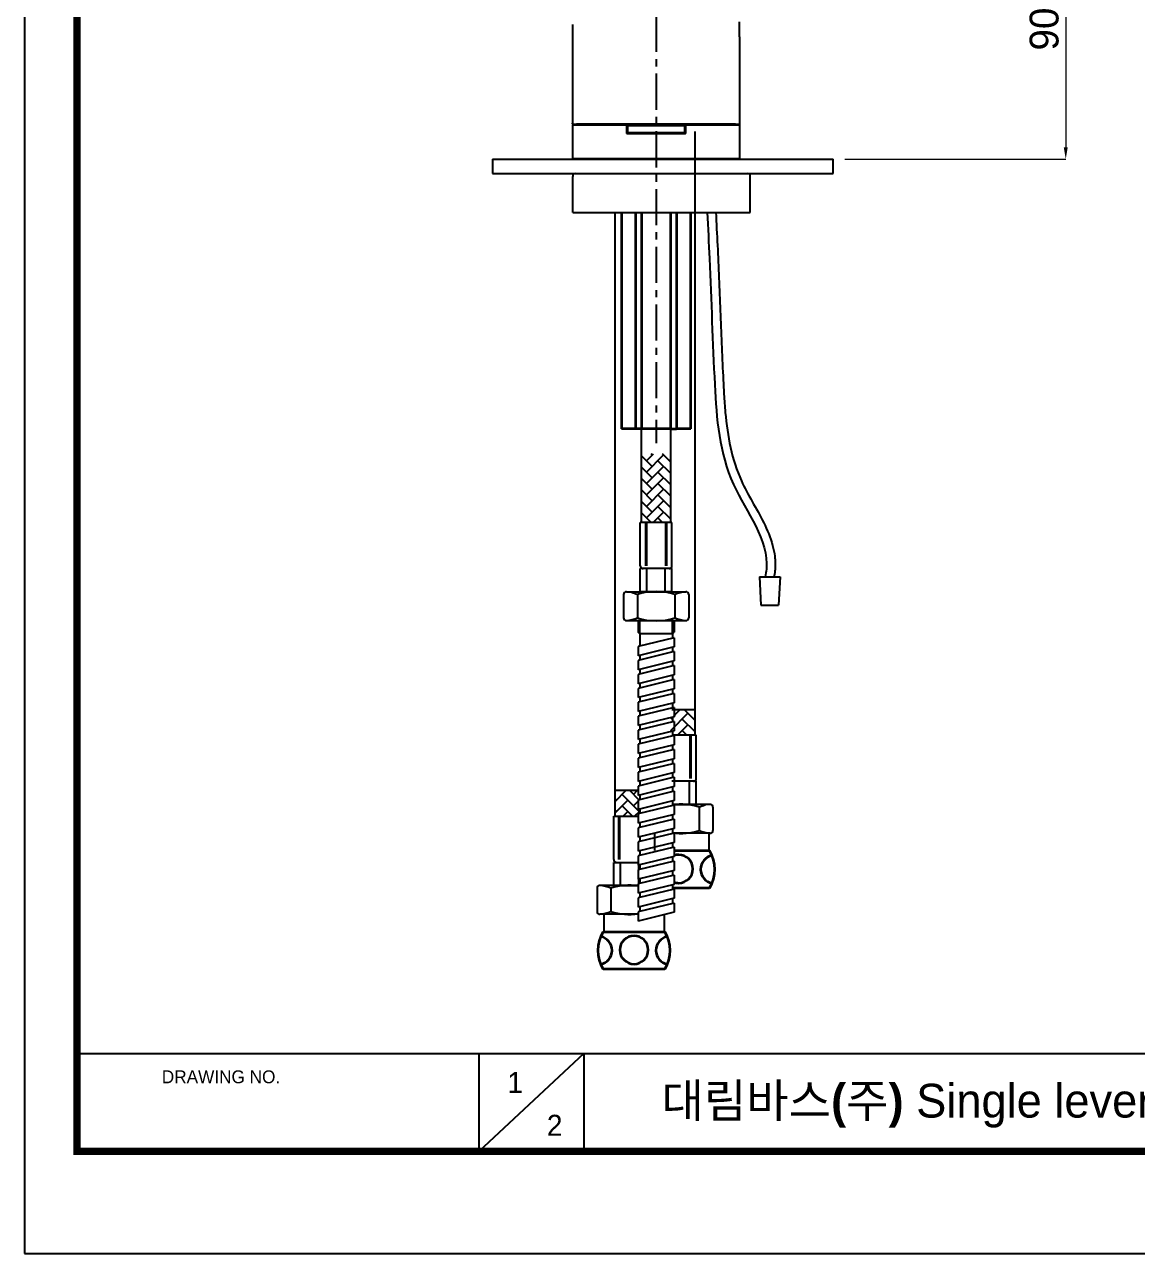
# Model space of a CAD drawing. Extents: x 0 to 1128, y 0 to 827.
# Drawn here: x 0 to 385.6, y 0 to 425.9 of the extents above; entities that cross this region are included whole.
import ezdxf

# ---------------------------------------------------------------- set-up
doc = ezdxf.new("R2010")
doc.units = 0
doc.header["$LTSCALE"] = 10
doc.header["$MEASUREMENT"] = 0
doc.header["$PDMODE"] = 3
doc.header["$PDSIZE"] = -10
doc.linetypes.add('CENTER', pattern=[2, 1.25, -0.25, 0.25, -0.25])
doc.layers.get('0').update_dxf_attribs({"linetype": 'CONTINUOUS'})
doc.layers.get('DEFPOINTS').update_dxf_attribs({"linetype": 'CONTINUOUS'})
doc.layers.add('1', color=7, linetype='CONTINUOUS')
doc.layers.add('중심선', color=1, linetype='CENTER', lineweight=25)
doc.styles.add('Daelim Dimension', font='')
doc.styles.get('Daelim Dimension').set_extended_font_data('나눔고딕')
doc.dimstyles.new('DEFAULT', dxfattribs={"dimscale": 2, "dimtxt": 2, "dimasz": 2, "dimexe": 0, "dimexo": 2, "dimgap": 1, "dimtad": 1, "dimdec": 0, "dimzin": 9, "dimdsep": 46, "dimtxsty": 'Daelim Dimension', "dimcen": 0.5, "dimclrd": 5, "dimclre": 5, "dimclrt": 256, "dimadec": 1, "dimazin": 0, "dimtfac": 1, "dimtdec": 0, "dimtix": 1, "dimtmove": 0, "dimatfit": 3, "dimfxl": 1, "dimtolj": 1, "dimtzin": 1, "dimlwd": 9, "dimlwe": 9, "dimarcsym": 0})

# ---------------------------------------------------------------- blocks, each defined once
blk = doc.blocks.new('*D3')
at = {"color": 5, "lineweight": 9, "ltscale": 0.5, "transparency": 16777216}
for p, q in [((325.37, 469.4), (360.81, 469.4)), ((360.81, 465.4), (360.81, 383.3)), ((284.2, 379.3), (360.81, 379.3))]:
    blk.add_line(p, q, dxfattribs=at)
at = {"color": 5, "ltscale": 0.5, "transparency": 16777216}
for points in [[(360.14, 465.4), (361.48, 465.4), (360.81, 469.4)], [(360.14, 383.3), (361.48, 383.3), (360.81, 379.3)]]:
    blk.add_solid(points, dxfattribs=at)
at = {"layer": 'DEFPOINTS', "color": 0, "ltscale": 0.5, "transparency": 16777216}
for p in [(321.37, 469.4), (280.2, 379.3), (360.81, 379.3)]:
    blk.add_point(p, dxfattribs=at)
at = {"color": 7, "ltscale": 0.5, "transparency": 16777216, "insert": (353.37, 424.35), "char_height": 10, "attachment_point": 5, "rotation": 90, "style": 'Daelim Dimension'}
blk.add_mtext('\\A1;90', dxfattribs=at)

msp = doc.modelspace()

# ---------------------------------------------------------------- hatches: boundary and pattern name
h = msp.add_hatch()
h.set_pattern_fill('AR-HBONE', color=256, scale=0.7, style=0)
h.set_pattern_definition([(45, (-1305.0388, -168.7484), (3e-16, 3.959798), [8.4, -2.8]), (135, (-1303.0589, -166.7685), (3e-16, 3.959798), [8.4, -2.8])])
h.paths.add_polyline_path([(223.92, 277.12), (213.8, 277.12), (213.8, 253.33), (223.92, 253.33)])

# ---------------------------------------------------------------- linework, layer by layer
at = {"linetype": 'Continuous'}
for p, q in [((189.92, 425.9), (189.93, 425.9)), ((189.86, 391.1), (189.86, 379.5)), ((191.78, 391.1), (193.67, 391.1)), ((191.97, 391.3), (193.85, 391.3)), ((208.58, 391.1), (208.58, 388.5)), ((208.86, 391.1), (208.58, 391.1)), ((208.86, 391.1), (208.86, 391.4)), ((208.86, 391.1), (208.86, 390.9)), ((208.86, 390.9), (208.99, 390.9)), ((208.86, 390.9), (208.86, 388.5)), ((208.86, 388.5), (208.99, 388.5)), ((208.98, 391.08), (208.98, 391.4)), ((208.99, 390.9), (208.99, 388.5)), ((228.74, 390.9), (228.74, 388.5)), ((228.86, 390.9), (228.74, 390.9)), ((228.74, 388.5), (228.86, 388.5)), ((228.75, 391.08), (228.75, 391.4)), ((228.86, 391.4), (228.86, 391.1)), ((228.86, 390.9), (228.86, 391.1)), ((228.86, 391.1), (229.14, 391.1)), ((228.86, 390.9), (228.86, 388.5)), ((229.14, 388.5), (229.14, 391.1)), ((236.02, 391.3), (241.7, 391.3)), ((236.15, 391.1), (236.16, 391.1)), ((236.16, 391.1), (241.87, 391.1)), ((242.43, 391.4), (242.43, 391.4)), ((247.86, 379.5), (247.86, 391.1)), ((191.97, 379.3), (193.85, 379.3)), ((236.15, 379.5), (236.16, 379.5))]:
    msp.add_line(p, q, dxfattribs=at)
for p, q in [((232.35, 179.63), (232.35, 388.89)), ((204.61, 151.54), (204.61, 360.8)), ((213.8, 253.33), (213.8, 285.79)), ((223.92, 253.33), (223.92, 285.79)), ((213.36, 238.33), (213.36, 253.33)), ((224.36, 253.33), (213.36, 253.33)), ((215.3, 238.33), (215.3, 253.33)), ((215.67, 238.33), (215.67, 253.33)), ((222.21, 238.33), (222.21, 253.33)), ((222.58, 238.33), (222.58, 253.33)), ((224.36, 238.33), (224.36, 253.33)), ((224.36, 237.33), (213.36, 237.33)), ((213.36, 229.33), (213.36, 237.33)), ((215.69, 229.33), (215.69, 237.33)), ((222.04, 229.33), (222.04, 237.33)), ((224.36, 229.33), (224.36, 237.33)), ((207.59, 228.33), (207.59, 220.33)), ((208.59, 229.33), (229.14, 229.33)), ((212.36, 228.33), (212.36, 220.33)), ((224.36, 229.33), (213.36, 229.33)), ((225.36, 228.33), (225.36, 220.33)), ((230.14, 228.33), (230.14, 220.33)), ((208.59, 219.33), (229.14, 219.33)), ((212.61, 219.33), (212.61, 215.27)), ((225.11, 219.33), (225.11, 215.27)), ((213.17, 214.71), (212.61, 215.27)), ((225.11, 213.41), (212.61, 210.37)), ((224.56, 214.71), (213.17, 214.71)), ((213.17, 214.71), (213.17, 210.51)), ((224.56, 214.71), (225.11, 215.27)), ((224.56, 214.71), (224.56, 213.27)), ((225.11, 213.41), (225.11, 210.18)), ((212.61, 210.37), (212.61, 207.15)), ((225.11, 210.18), (212.61, 207.15)), ((224.56, 210.05), (224.56, 208.43)), ((225.11, 208.57), (212.61, 205.53)), ((212.61, 205.53), (212.61, 202.31)), ((225.11, 205.34), (212.61, 202.31)), ((213.17, 207.28), (213.17, 205.67)), ((224.56, 205.21), (224.56, 203.59)), ((225.11, 208.57), (225.11, 205.34)), ((225.11, 203.73), (212.61, 200.69)), ((212.61, 200.69), (212.61, 197.47)), ((225.11, 200.5), (212.61, 197.47)), ((213.17, 202.44), (213.17, 200.83)), ((224.56, 200.37), (224.56, 198.75)), ((225.11, 203.73), (225.11, 200.5)), ((225.11, 198.89), (212.61, 195.85)), ((213.17, 197.6), (213.17, 195.99)), ((225.11, 198.89), (225.11, 195.66)), ((212.61, 195.85), (212.61, 192.63)), ((225.11, 195.66), (212.61, 192.63)), ((225.11, 194.05), (212.61, 191.01)), ((213.17, 192.76), (213.17, 191.15)), ((224.56, 195.53), (224.56, 193.91)), ((225.11, 194.05), (225.11, 190.82)), ((212.61, 191.01), (212.61, 187.79)), ((225.11, 190.82), (212.61, 187.79)), ((225.11, 189.21), (212.61, 186.18)), ((213.17, 187.92), (213.17, 186.31)), ((224.04, 185.3), (227.23, 188.5)), ((224.34, 188.5), (232.34, 188.5)), ((224.56, 190.69), (224.56, 189.07)), ((225.11, 189.21), (225.11, 185.98)), ((232.35, 184.73), (228.58, 188.5)), ((232.35, 179.63), (232.35, 188.5)), ((212.61, 186.18), (212.61, 182.95)), ((225.11, 185.98), (212.61, 182.95)), ((225.11, 184.37), (212.61, 181.34)), ((223.95, 181.25), (229.89, 187.19)), ((224.56, 185.85), (224.56, 184.23)), ((225.11, 184.37), (225.11, 181.14)), ((226.29, 179.63), (229.89, 183.23)), ((232.35, 180.77), (227.91, 185.21)), ((231.87, 185.21), (232.35, 185.69)), ((212.61, 181.34), (212.61, 178.11)), ((225.11, 181.14), (212.61, 178.11)), ((225.11, 179.53), (212.61, 176.5)), ((213.17, 183.08), (213.17, 181.47)), ((232.79, 179.63), (224.34, 179.63)), ((224.56, 181.01), (224.56, 179.4)), ((225.11, 179.53), (225.11, 176.3)), ((229.53, 179.63), (227.91, 181.25)), ((230.63, 164.63), (230.63, 179.63)), ((231, 164.63), (231, 179.63)), ((231.87, 181.25), (232.35, 181.73)), ((232.79, 164.63), (232.79, 179.63)), ((212.61, 176.5), (212.61, 173.27)), ((225.11, 176.3), (212.61, 173.27)), ((225.11, 174.69), (212.61, 171.66)), ((213.17, 178.24), (213.17, 176.63)), ((224.56, 176.17), (224.56, 174.56)), ((225.11, 174.69), (225.11, 171.46)), ((212.61, 171.66), (212.61, 168.43)), ((225.11, 171.46), (212.61, 168.43)), ((213.17, 173.4), (213.17, 171.79)), ((224.56, 171.33), (224.56, 169.72)), ((225.11, 169.85), (212.61, 166.82)), ((212.61, 166.82), (212.61, 163.59)), ((225.11, 166.63), (212.61, 163.59)), ((213.17, 168.57), (213.17, 166.95)), ((224.56, 166.49), (224.56, 164.88)), ((225.11, 169.85), (225.11, 166.63)), ((225.11, 165.01), (212.61, 161.98)), ((212.61, 161.98), (212.61, 158.75)), ((213.17, 163.73), (213.17, 162.11)), ((232.79, 163.63), (224.34, 163.63)), ((225.11, 165.01), (225.11, 161.79)), ((230.46, 155.63), (230.46, 163.63)), ((232.79, 155.63), (232.79, 163.63)), ((212.61, 160.41), (204.61, 160.41)), ((204.61, 151.54), (204.61, 160.41)), ((204.61, 156.64), (208.37, 160.41)), ((205.09, 157.12), (204.61, 157.6)), ((213.01, 153.16), (207.07, 159.1)), ((212.92, 157.21), (209.72, 160.41)), ((211.03, 159.1), (212.33, 160.41)), ((225.11, 161.79), (212.61, 158.75)), ((225.11, 160.17), (212.61, 157.14)), ((213.17, 158.89), (213.17, 157.27)), ((224.56, 161.65), (224.56, 160.04)), ((225.11, 160.17), (225.11, 156.95)), ((204.61, 152.68), (209.05, 157.12)), ((205.09, 153.16), (204.61, 153.64)), ((210.67, 151.54), (207.07, 155.14)), ((211.03, 155.14), (212.61, 156.73)), ((211.39, 151.54), (213.17, 153.33)), ((212.61, 157.14), (212.61, 153.91)), ((225.11, 156.95), (212.61, 153.91)), ((225.11, 155.33), (212.61, 152.3)), ((213.17, 154.05), (213.17, 152.43)), ((224.56, 156.81), (224.56, 155.2)), ((224.56, 155.63), (232.79, 155.63)), ((237.56, 155.63), (224.56, 155.63)), ((225.11, 155.33), (225.11, 152.11)), ((233.79, 154.63), (233.79, 146.63)), ((238.56, 154.63), (238.56, 146.63)), ((204.17, 136.54), (204.17, 151.54)), ((204.17, 151.54), (212.61, 151.54)), ((205.95, 136.54), (205.95, 151.54)), ((206.32, 136.54), (206.32, 151.54)), ((207.43, 151.54), (209.05, 153.16)), ((212.61, 152.3), (212.61, 149.07)), ((225.11, 152.11), (212.61, 149.07)), ((225.11, 150.49), (212.61, 147.46)), ((213.17, 149.21), (213.17, 147.59)), ((224.56, 151.97), (224.56, 150.36)), ((225.11, 150.49), (225.11, 147.27)), ((212.61, 147.46), (212.61, 144.23)), ((225.11, 147.27), (212.61, 144.23)), ((225.11, 145.65), (212.61, 142.62)), ((224.56, 147.13), (224.56, 145.52)), ((237.56, 145.63), (224.56, 145.63)), ((225.11, 145.65), (225.11, 142.43)), ((212.61, 142.62), (212.61, 139.39)), ((225.11, 142.43), (212.61, 139.39)), ((225.11, 140.81), (212.61, 137.78)), ((213.17, 144.37), (213.17, 142.75)), ((224.56, 142.29), (224.56, 140.68)), ((225.11, 140.81), (225.11, 137.59)), ((212.61, 137.78), (212.61, 134.55)), ((225.11, 137.59), (212.61, 134.55)), ((213.17, 139.53), (213.17, 137.91)), ((224.56, 137.45), (224.56, 135.84)), ((204.17, 135.54), (212.61, 135.54)), ((204.17, 127.54), (204.17, 135.54)), ((206.49, 127.54), (206.49, 135.54)), ((225.11, 135.97), (212.61, 132.94)), ((212.61, 132.94), (212.61, 129.71)), ((225.11, 132.75), (212.61, 129.71)), ((212.84, 132.99), (212.84, 134.61)), ((213.17, 134.69), (213.17, 133.07)), ((224.56, 132.61), (224.56, 131)), ((225.11, 135.97), (225.11, 132.75)), ((225.11, 131.13), (212.61, 128.1)), ((212.61, 128.1), (212.61, 124.87)), ((225.11, 127.91), (212.61, 124.87)), ((212.84, 128.15), (212.84, 129.77)), ((213.17, 129.85), (213.17, 128.23)), ((224.56, 127.77), (224.56, 126.16)), ((225.11, 131.13), (225.11, 127.91)), ((198.4, 126.54), (198.4, 118.54)), ((212.61, 127.54), (199.4, 127.54)), ((203.17, 126.54), (203.17, 118.54)), ((204.17, 127.54), (212.61, 127.54)), ((225.11, 126.29), (212.61, 123.26)), ((213.17, 125.01), (213.17, 123.39)), ((225.11, 126.29), (225.11, 123.07)), ((212.61, 123.26), (212.61, 120.03)), ((225.11, 123.07), (212.61, 120.03)), ((225.11, 121.45), (212.61, 118.42)), ((213.17, 120.17), (213.17, 118.56)), ((224.56, 122.93), (224.56, 121.32)), ((225.11, 121.45), (225.11, 118.23)), ((212.61, 117.54), (199.4, 117.54)), ((212.61, 118.42), (212.61, 115.19)), ((225.11, 118.23), (212.61, 115.19))]:
    msp.add_line(p, q)
at = {"ltscale": 0.5}
for p, q in [((162.16, 379.3), (162.16, 374.3)), ((280.2, 374.3), (280.2, 379.3)), ((201.23, 360.8), (221.23, 360.8)), ((254.66, 234.53), (261.8, 234.53)), ((254.66, 234.53), (255.16, 224.64)), ((261.8, 234.53), (261.31, 224.64)), ((255.16, 224.64), (261.31, 224.64)), ((18.14, 35.4), (18.14, 35.4))]:
    msp.add_line(p, q, dxfattribs=at)
at = {"color": 7, "lineweight": 35}
for p, q in [((218.86, 379.3), (193.85, 379.3)), ((206.86, 360.8), (206.86, 285.79)), ((211.81, 285.79), (211.81, 360.8)), ((213.91, 285.79), (213.91, 360.8)), ((223.81, 360.8), (223.81, 285.79)), ((225.91, 360.8), (225.91, 285.79)), ((230.87, 285.79), (230.87, 360.8))]:
    msp.add_line(p, q, dxfattribs=at)
at = {"color": 7, "lineweight": 35, "ltscale": 0.429009}
msp.add_line((236.02, 379.3), (218.86, 379.3), dxfattribs=at)
at = {"color": 7, "lineweight": 35, "ltscale": 0.123772}
for p, q in [((211.81, 285.79), (206.86, 285.79)), ((230.87, 285.79), (225.91, 285.79))]:
    msp.add_line(p, q, dxfattribs=at)
at = {"color": 7, "lineweight": 35, "ltscale": 0.052499}
for p, q in [((213.91, 285.79), (211.81, 285.79)), ((223.81, 285.79), (225.91, 285.79))]:
    msp.add_line(p, q, dxfattribs=at)
at = {"color": 7, "lineweight": 35, "ltscale": 0.247543}
msp.add_line((223.92, 285.79), (213.8, 285.79), dxfattribs=at)
at = {"color": 3}
for p, q in [((213.17, 214.71), (213.17, 219.33)), ((224.56, 214.71), (224.56, 219.33))]:
    msp.add_line(p, q, dxfattribs=at)
at = {"color": 7, "lineweight": 35, "ltscale": 0.237973}
for p, q in [((225.11, 139.61), (226.68, 139.61)), ((226.68, 139.61), (237.36, 139.61)), ((237.36, 126.61), (224.56, 126.61)), ((200.52, 111.51), (211.2, 111.51)), ((200.52, 111.51), (211.2, 111.51)), ((211.2, 111.51), (221.88, 111.51)), ((211.2, 98.51), (200.52, 98.51)), ((221.88, 98.51), (211.2, 98.51))]:
    msp.add_line(p, q, dxfattribs=at)
at = {"color": 5}
msp.add_line((18.14, 69.28), (926.74, 69.28), dxfattribs=at)
at = {"color": 5, "ltscale": 40}
for p, q in [((157.42, 69.28), (157.42, 35.27)), ((157.42, 69.28), (157.42, 35.27)), ((193.81, 69.28), (157.42, 35.27)), ((193.81, 69.28), (157.42, 35.27)), ((193.81, 69.28), (193.81, 35.27)), ((193.81, 69.28), (193.81, 35.27))]:
    msp.add_line(p, q, dxfattribs=at)
at = {"ltscale": 0.5}
msp.add_lwpolyline([(0, 0), (1128.4, 0), (1128.4, 826.8), (0, 826.8)], close=True, dxfattribs=at)
at = {"color": 5, "linetype": 'ByBlock', "lineweight": 200, "const_width": 2.6}
msp.add_lwpolyline([(18.14, 35.4), (1110.14, 35.4), (1110.14, 807.6), (18.14, 807.6)], close=True, dxfattribs=at)
at = {"linetype": 'Continuous', "extrusion": (0, 0, -1)}
for centre, start, end in [((-208.66, 391.1), 90, 180), ((-228.66, 390.9), 90, 180), ((-228.66, 388.5), 180, 270), ((-229.06, 391.1), 0, 90)]:
    msp.add_arc(centre, 0.2, start, end, dxfattribs=at)
at = {"linetype": 'Continuous'}
for centre, start, end in [((209.06, 390.9), 90, 180), ((209.06, 388.5), 180, 270)]:
    msp.add_arc(centre, 0.2, start, end, dxfattribs=at)
for centre, radius, start, end in [((214.36, 238.33), 1, 180, 270), ((223.36, 238.33), 1, 270, 0), ((208.59, 228.33), 1, 90, 180), ((207.29, 216.79), 12.61, 66.2484, 75.936), ((218.86, 208.88), 20.51, 71.5208, 108.4792), ((230.44, 216.79), 12.61, 95.9497, 113.7516), ((229.14, 228.33), 1, 0, 90), ((208.59, 220.33), 1, 180, 270), ((207.29, 231.87), 12.61, 275.9497, 293.7516), ((218.86, 239.78), 20.51, 251.5208, 288.4792), ((230.44, 231.87), 12.61, 246.2484, 264.0503), ((229.14, 220.33), 1, 270, 0), ((231.79, 164.63), 1, 270, 0), ((227.29, 135.18), 20.51, 71.5208, 97.6563), ((238.87, 143.09), 12.61, 104.064, 113.7516), ((237.56, 154.63), 1, 0, 90), ((227.29, 166.08), 20.51, 262.3437, 288.4792), ((238.87, 158.17), 12.61, 246.2484, 264.0503), ((237.56, 146.63), 1, 270, 0), ((205.17, 136.54), 1, 180, 270), ((199.4, 126.54), 1, 90, 180), ((198.09, 115), 12.61, 66.2484, 84.0503), ((209.67, 107.09), 20.51, 81.7372, 108.4792), ((199.4, 118.54), 1, 180, 270), ((198.09, 130.08), 12.61, 275.9497, 293.7516), ((209.67, 137.99), 20.51, 251.5208, 278.2628)]:
    msp.add_arc(centre, radius, start, end)
at = {"color": 7, "lineweight": 35, "ltscale": 0.237973}
for centre, radius, start, end in [((226.68, 133.28), 4.9, 90, 108.6301), ((226.68, 133.28), 4.9, 270, 90), ((239.18, 133.11), 4.9, 101.3008, 258.6992), ((226.68, 133.11), 12.5, 328.6677, 31.3323), ((226.68, 133.28), 4.9, 251.3699, 270), ((211.2, 105.01), 12.5, 148.6677, 211.3323), ((211.2, 105.01), 12.5, 328.6677, 31.3323), ((198.7, 105.01), 4.9, 281.3008, 78.6992), ((211.2, 105.19), 4.9, 90, 270), ((211.2, 105.19), 4.9, 270, 90), ((223.7, 105.01), 4.9, 101.3008, 258.6992)]:
    msp.add_arc(centre, radius, start, end, dxfattribs=at)
at = {"linetype": 'Continuous'}
for centre, ratio, start_param, end_param in [((209.06, 390.9), 0.380996, 0, 1.570796), ((209.06, 388.5), 0.380996, 1.570796, 3.141593), ((228.66, 390.9), 0.381038, 4.712389, 6.283185), ((228.66, 388.5), 0.381038, 3.141593, 4.712389), ((236.02, 391.1), 0.655108, 4.712389, 6.283186)]:
    msp.add_ellipse(centre, major_axis=(0, 0.2), ratio=ratio, start_param=start_param, end_param=end_param, dxfattribs=at)
at = {"color": 1, "linetype": 'CENTER'}
msp.add_open_spline([(218.86, 784.94), (218.86, 705.35), (218.86, 700.35), (218.86, 280.79)], degree=1, knots=[-0.749312, -0.749312, 0, 0.050224, 0.989614, 0.989614], dxfattribs=at)
at = {"linetype": 'Continuous'}
for points, degree in [([(247.91, 391.4), (247.83, 409.15), (247.8, 426.9)], 2), ([(189.93, 425.9), (189.9, 408.65), (189.82, 391.4)], 2), ([(189.86, 391.1), (189.87, 391.1), (190.06, 391.1), (190.44, 391.1), (191.02, 391.1), (191.78, 391.1)], 5), ([(191.97, 391.3), (191.87, 391.3), (191.78, 391.21), (191.78, 391.1)], 3), ([(193.85, 391.3), (193.76, 391.3), (193.67, 391.21), (193.67, 391.1)], 3), ([(193.67, 391.1), (195.57, 391.1), (198.06, 391.1), (201.11, 391.1), (204.68, 391.1), (208.58, 391.1)], 5), ([(196.56, 391.4), (195.3, 391.4)], 1), ([(197.11, 391.4), (197.71, 391.4), (198.3, 391.4)], 2), ([(208.58, 388.5), (208.58, 388.44), (208.6, 388.38), (208.62, 388.34), (208.64, 388.3)], 4), ([(208.86, 388.5), (208.86, 388.5), (208.82, 388.5), (208.75, 388.5), (208.66, 388.5), (208.58, 388.5)], 5), ([(208.89, 388.4), (208.88, 388.42), (208.84, 388.41), (208.77, 388.38), (208.7, 388.34), (208.64, 388.3)], 5), ([(208.64, 388.3), (208.71, 388.18), (208.81, 388.13), (208.9, 388.1), (208.99, 388.1)], 4), ([(208.86, 388.5), (208.87, 388.47), (208.88, 388.44), (208.89, 388.4)], 3), ([(209.06, 388.3), (209.04, 388.3), (209.02, 388.28), (209, 388.23), (208.99, 388.16), (208.99, 388.1)], 5), ([(208.99, 388.1), (210.86, 388.1), (212.8, 388.1), (214.8, 388.1), (216.83, 388.1), (218.86, 388.1)], 5), ([(218.87, 391.4), (218.86, 391.4), (218.85, 391.4), (218.83, 391.4)], 3), ([(218.86, 388.5), (221.75, 388.5), (224.63, 388.5), (227.36, 388.5)], 3), ([(218.86, 388.3), (220.88, 388.3), (222.89, 388.3), (224.88, 388.3), (226.81, 388.3), (228.66, 388.3)], 5), ([(227.3, 388.3), (224.59, 388.3), (221.73, 388.3), (218.86, 388.3)], 3), ([(218.86, 388.1), (220.89, 388.1), (222.92, 388.1), (224.92, 388.1), (226.87, 388.1), (228.74, 388.1)], 5), ([(228.66, 388.3), (228.69, 388.3), (228.71, 388.28), (228.73, 388.23), (228.74, 388.16), (228.74, 388.1)], 5), ([(228.74, 388.1), (228.83, 388.1), (228.92, 388.13), (229.02, 388.18), (229.09, 388.3)], 4), ([(228.84, 388.4), (228.85, 388.44), (228.85, 388.47), (228.86, 388.5)], 3), ([(228.84, 388.4), (228.85, 388.42), (228.89, 388.41), (228.96, 388.38), (229.03, 388.34), (229.09, 388.3)], 5), ([(228.86, 388.5), (228.86, 388.5), (229.02, 388.5), (229.14, 388.5)], 3), ([(229.06, 391.3), (229.09, 391.3), (229.11, 391.28), (229.13, 391.23), (229.14, 391.16), (229.14, 391.1)], 5), ([(229.06, 391.3), (229.07, 391.3), (229.07, 391.3), (229.08, 391.3), (229.08, 391.3), (229.08, 391.3)], 5), ([(229.08, 391.3), (229.11, 391.3), (229.13, 391.28), (229.15, 391.23), (229.16, 391.16), (229.16, 391.1)], 5), ([(229.09, 388.3), (229.11, 388.34), (229.13, 388.38), (229.14, 388.44), (229.14, 388.5)], 4), ([(229.14, 391.1), (229.15, 391.1), (229.15, 391.1), (229.16, 391.1), (229.16, 391.1), (229.16, 391.1)], 5), ([(236.15, 391.1), (236.15, 391.16), (236.14, 391.23), (236.11, 391.28), (236.06, 391.3), (236.02, 391.3)], 5), ([(241.7, 391.3), (241.79, 391.3), (241.87, 391.21), (241.87, 391.1)], 3), ([(246.42, 391.4), (246.23, 391.4), (244.66, 391.4), (241.73, 391.4)], 3), ([(241.87, 391.1), (244.25, 391.1), (246.05, 391.1), (247.25, 391.1), (247.86, 391.1), (247.86, 391.1)], 5), ([(242.18, 391.4), (242.51, 391.4), (242.74, 391.4)], 2), ([(191.78, 379.5), (192.09, 379.5), (192.44, 379.5), (192.82, 379.5), (193.23, 379.5), (193.67, 379.5)], 5), ([(191.78, 379.5), (191.78, 379.4), (191.87, 379.3), (191.97, 379.3)], 3), ([(193.67, 379.5), (193.67, 379.4), (193.76, 379.3), (193.85, 379.3)], 3), ([(218.86, 379.5), (218.86, 379.44), (218.86, 379.38), (218.86, 379.33), (218.86, 379.3), (218.86, 379.3)], 5), ([(236.02, 379.3), (236.09, 379.3), (236.15, 379.4), (236.16, 379.5)], 3), ([(236.02, 379.3), (236.06, 379.3), (236.11, 379.33), (236.14, 379.38), (236.15, 379.44), (236.15, 379.5)], 5), ([(241.87, 379.5), (241.87, 379.4), (241.79, 379.3), (241.7, 379.3)], 3)]:
    msp.add_open_spline(points, degree=degree, dxfattribs=at)
for points, degree, knots in [([(190.1, 391.4), (190.18, 391.4), (190.46, 391.4), (191.13, 391.4), (192.21, 391.4), (193.37, 391.4), (194.42, 391.4), (195, 391.4), (195.3, 391.4)], 3, [0, 0, 0, 0, 0.121748, 0.341311, 0.560874, 0.780437, 0.890218, 1, 1, 1, 1]), ([(191.24, 391.29), (191.24, 391.29), (191.24, 391.29), (191.24, 391.29), (191.24, 391.29), (191.24, 391.29), (191.24, 391.29), (191.24, 391.29), (191.24, 391.29), (191.24, 391.29), (191.24, 391.28), (191.23, 391.28), (191.22, 391.28), (191.15, 391.27), (191.01, 391.26), (190.78, 391.24), (190.58, 391.23), (190.47, 391.22), (190.44, 391.21)], 3, [0, 0, 0, 0, 0.001357, 0.002189, 0.002329, 0.002449, 0.00256, 0.002671, 0.002795, 0.002939, 0.003307, 0.004413, 0.01424, 0.032737, 0.188026, 0.45927, 0.827352, 1, 1, 1, 1]), ([(191.29, 391.3), (191.32, 391.3), (191.34, 391.3), (191.37, 391.3), (191.5, 391.3), (191.63, 391.3), (191.74, 391.3), (191.85, 391.3), (191.97, 391.3)], 5, [0, 0, 0, 0, 0, 0, 0.225843, 0.225843, 0.225843, 1, 1, 1, 1, 1, 1]), ([(196.56, 391.4), (193.63, 391.4), (191.93, 391.4), (191.37, 391.4), (191.32, 391.4), (191.31, 391.4)], 3, [0, 0, 0, 0, 0.851394, 0.851394, 1, 1, 1, 1]), ([(193.85, 391.3), (195.23, 391.3), (196.9, 391.3), (198.88, 391.3), (202, 391.3), (205.57, 391.3), (206.57, 391.3), (207.61, 391.3), (208.66, 391.3)], 5, [0, 0, 0, 0, 0, 0, 0.72683, 0.72683, 0.72683, 1, 1, 1, 1, 1, 1]), ([(218.83, 391.4), (214.05, 391.4), (209.31, 391.4), (201.18, 391.4), (197.84, 391.4), (195.3, 391.4)], 3, [0, 0, 0, 0, 0.5, 0.5, 1, 1, 1, 1]), ([(210.88, 391.4), (209.18, 391.4), (207.54, 391.4), (202.13, 391.4), (198.97, 391.4), (196.56, 391.4)], 3, [0, 0, 0, 0, 0.285371, 0.285371, 1, 1, 1, 1]), ([(208.66, 391.3), (208.64, 391.29), (208.61, 391.27), (208.59, 391.18), (208.59, 391.13), (208.58, 391.1)], 3, [0, 0, 0, 0, 0.495148, 0.74717, 1, 1, 1, 1]), ([(208.89, 388.4), (208.89, 388.39), (208.9, 388.39), (208.9, 388.38), (208.91, 388.37), (208.92, 388.36), (208.93, 388.35), (208.94, 388.35), (208.95, 388.34), (208.95, 388.33), (208.96, 388.33), (208.97, 388.32), (208.98, 388.32), (209, 388.31), (209.01, 388.31), (209.02, 388.31), (209.04, 388.3), (209.05, 388.3), (209.06, 388.3), (209.06, 388.3), (209.06, 388.3)], 5, [0, 0, 0, 0, 0, 0, 0.149578, 0.149578, 0.149578, 0.299046, 0.299046, 0.299046, 0.44783, 0.44783, 0.44783, 0.596557, 0.596557, 0.596557, 0.894004, 0.894004, 0.894004, 1, 1, 1, 1, 1, 1]), ([(208.99, 390.9), (208.99, 390.9), (208.99, 390.9), (209.04, 390.9), (209.09, 390.9), (209.31, 390.9), (209.49, 390.9), (209.78, 390.9), (209.89, 390.9), (210.13, 390.9), (210.25, 390.9), (210.36, 390.9)], 3, [0, 0, 0, 0, 0.000041, 0.000041, 0.111341, 0.111341, 0.492217, 0.492217, 0.746105, 0.746105, 1, 1, 1, 1]), ([(208.99, 388.5), (208.99, 388.5), (208.99, 388.5), (209.21, 388.5), (209.44, 388.5), (209.78, 388.5), (209.89, 388.5), (210.13, 388.5), (210.25, 388.5), (210.36, 388.5)], 3, [0, 0, 0, 0, 0.000041, 0.000041, 0.49223, 0.49223, 0.746115, 0.746115, 1, 1, 1, 1]), ([(209.06, 391.1), (209.11, 391.1), (209.16, 391.1), (209.39, 391.1), (209.56, 391.1), (209.85, 391.1), (209.96, 391.1), (210.2, 391.1), (210.31, 391.1), (210.43, 391.1)], 3, [0, 0, 0, 0, 0.111331, 0.111331, 0.492174, 0.492174, 0.74604, 0.74604, 1, 1, 1, 1]), ([(209.06, 388.3), (210.59, 388.3), (212.17, 388.3), (213.78, 388.3), (215.78, 388.3), (217.79, 388.3), (218.15, 388.3), (218.5, 388.3), (218.86, 388.3)], 5, [0, 0, 0, 0, 0, 0, 0.821614, 0.821614, 0.821614, 1, 1, 1, 1, 1, 1]), ([(210.43, 388.3), (210.4, 388.3), (210.37, 388.3), (210.25, 388.3), (210.17, 388.3), (209.96, 388.3), (209.85, 388.3), (209.51, 388.3), (209.29, 388.3), (209.06, 388.3)], 3, [0, 0, 0, 0, 0.068417, 0.068417, 0.254015, 0.254015, 0.507855, 0.507855, 1, 1, 1, 1]), ([(210.36, 390.9), (210.36, 390.9), (210.36, 390.9), (210.52, 390.9), (210.67, 390.9), (211.35, 390.9), (211.87, 390.9), (212.75, 390.9), (213.1, 390.9), (213.8, 390.9), (214.15, 390.9), (214.5, 390.9)], 3, [0, 0, 0, 0, 0.000014, 0.000014, 0.114345, 0.114345, 0.496999, 0.496999, 0.751826, 0.751826, 1, 1, 1, 1]), ([(210.36, 388.5), (210.36, 388.5), (210.36, 388.5), (211.02, 388.5), (211.69, 388.5), (212.72, 388.5), (213.07, 388.5), (213.79, 388.5), (214.14, 388.5), (214.5, 388.5)], 3, [0, 0, 0, 0, 0.000014, 0.000014, 0.49041, 0.49041, 0.745202, 0.745202, 1, 1, 1, 1]), ([(210.43, 391.1), (210.58, 391.1), (210.74, 391.1), (211.4, 391.1), (211.92, 391.1), (212.8, 391.1), (213.15, 391.1), (213.84, 391.1), (214.19, 391.1), (214.53, 391.1)], 3, [0, 0, 0, 0, 0.11437, 0.11437, 0.497014, 0.497014, 0.751837, 0.751837, 1, 1, 1, 1]), ([(214.53, 388.3), (214.18, 388.3), (213.82, 388.3), (213.12, 388.3), (212.77, 388.3), (211.75, 388.3), (211.08, 388.3), (210.43, 388.3)], 3, [0, 0, 0, 0, 0.254795, 0.254795, 0.50959, 0.50959, 1, 1, 1, 1]), ([(214.5, 390.9), (214.5, 390.9), (214.5, 390.9), (214.85, 390.9), (215.21, 390.9), (215.93, 390.9), (216.3, 390.9), (217.4, 390.9), (218.13, 390.9), (218.86, 390.9)], 3, [0, 0, 0, 0, 0.000014, 0.000014, 0.245055, 0.245055, 0.499888, 0.499888, 1, 1, 1, 1]), ([(214.5, 388.5), (214.5, 388.5), (214.5, 388.5), (215.21, 388.5), (215.92, 388.5), (217, 388.5), (217.37, 388.5), (218.12, 388.5), (218.49, 388.5), (218.86, 388.5)], 3, [0, 0, 0, 0, 0.000014, 0.000014, 0.49032, 0.49032, 0.745156, 0.745156, 1, 1, 1, 1]), ([(214.53, 391.1), (214.88, 391.1), (215.24, 391.1), (215.96, 391.1), (216.32, 391.1), (217.41, 391.1), (218.14, 391.1), (218.86, 391.1)], 3, [0, 0, 0, 0, 0.245064, 0.245064, 0.499914, 0.499914, 1, 1, 1, 1]), ([(218.86, 388.3), (218.49, 388.3), (218.12, 388.3), (217.39, 388.3), (217.02, 388.3), (215.94, 388.3), (215.23, 388.3), (214.53, 388.3)], 3, [0, 0, 0, 0, 0.254761, 0.254761, 0.509628, 0.509628, 1, 1, 1, 1]), ([(242.43, 391.4), (239.88, 391.4), (236.49, 391.4), (230.38, 391.4), (228.21, 391.4), (224.76, 391.4), (223.58, 391.4), (221.22, 391.4), (220.03, 391.4), (218.83, 391.4)], 3, [0, 0, 0, 0, 0.5, 0.5, 0.75, 0.75, 0.875, 0.875, 1, 1, 1, 1]), ([(218.86, 391.1), (219.56, 391.1), (220.25, 391.1), (221.67, 391.1), (222.39, 391.1), (224.2, 391.1), (225.28, 391.1), (226.66, 391.1), (226.98, 391.1), (227.3, 391.1)], 3, [0, 0, 0, 0, 0.241497, 0.241497, 0.496853, 0.496853, 0.881636, 0.881636, 1, 1, 1, 1]), ([(218.86, 390.9), (218.86, 390.9), (218.86, 390.9), (219.56, 390.9), (220.26, 390.9), (221.69, 390.9), (222.42, 390.9), (224.24, 390.9), (225.33, 390.9), (226.72, 390.9), (227.04, 390.9), (227.36, 390.9)], 3, [0, 0, 0, 0, 0.000007, 0.000007, 0.241528, 0.241528, 0.496874, 0.496874, 0.881647, 0.881647, 1, 1, 1, 1]), ([(238.46, 391.4), (236.53, 391.4), (234.27, 391.4), (229.81, 391.4), (227.79, 391.4), (225.66, 391.4)], 3, [0, 0, 0, 0, 0.573312, 0.573312, 1, 1, 1, 1]), ([(227.3, 391.1), (227.33, 391.1), (227.36, 391.1), (227.48, 391.1), (227.56, 391.1), (227.76, 391.1), (227.88, 391.1), (228.17, 391.1), (228.34, 391.1), (228.56, 391.1), (228.61, 391.1), (228.66, 391.1)], 3, [0, 0, 0, 0, 0.068424, 0.068424, 0.253961, 0.253961, 0.507831, 0.507831, 0.88868, 0.88868, 1, 1, 1, 1]), ([(228.66, 388.3), (228.55, 388.3), (228.43, 388.3), (228.2, 388.3), (228.09, 388.3), (227.75, 388.3), (227.52, 388.3), (227.3, 388.3)], 3, [0, 0, 0, 0, 0.253887, 0.253887, 0.507775, 0.507775, 1, 1, 1, 1]), ([(227.36, 390.9), (227.36, 390.9), (227.36, 390.9), (227.48, 390.9), (227.6, 390.9), (227.83, 390.9), (227.95, 390.9), (228.24, 390.9), (228.42, 390.9), (228.64, 390.9), (228.69, 390.9), (228.74, 390.9)], 3, [0, 0, 0, 0, 0.000041, 0.000041, 0.253897, 0.253897, 0.507788, 0.507788, 0.88867, 0.88867, 1, 1, 1, 1]), ([(227.36, 388.5), (227.36, 388.5), (227.36, 388.5), (227.59, 388.5), (227.82, 388.5), (228.16, 388.5), (228.28, 388.5), (228.51, 388.5), (228.62, 388.5), (228.74, 388.5)], 3, [0, 0, 0, 0, 0.000041, 0.000041, 0.492225, 0.492225, 0.746111, 0.746111, 1, 1, 1, 1]), ([(228.66, 388.3), (228.68, 388.3), (228.69, 388.3), (228.7, 388.31), (228.72, 388.31), (228.74, 388.32), (228.75, 388.32), (228.76, 388.33), (228.77, 388.33), (228.78, 388.34), (228.79, 388.35), (228.81, 388.36), (228.81, 388.37), (228.82, 388.38), (228.83, 388.4), (228.83, 388.4), (228.84, 388.4), (228.84, 388.4)], 5, [0, 0, 0, 0, 0, 0, 0.348935, 0.348935, 0.348935, 0.523476, 0.523476, 0.523476, 0.698047, 0.698047, 0.698047, 0.958375, 0.958375, 0.958375, 1, 1, 1, 1, 1, 1]), ([(229.08, 391.3), (230.41, 391.3), (231.69, 391.3), (232.93, 391.3), (234.27, 391.3), (235.54, 391.3), (235.69, 391.3), (235.85, 391.3), (236, 391.3), (236.01, 391.3), (236.02, 391.3), (236.02, 391.3)], 5, [0, 0, 0, 0, 0, 0, 0.877219, 0.877219, 0.877219, 0.993899, 0.993899, 0.993899, 1, 1, 1, 1, 1, 1]), ([(229.16, 391.1), (229.5, 391.1), (229.84, 391.1), (230.17, 391.1), (231.66, 391.1), (233.08, 391.1), (234.15, 391.1), (235.17, 391.1), (236.15, 391.1)], 5, [0, 0, 0, 0, 0, 0, 0.22356, 0.22356, 0.22356, 1, 1, 1, 1, 1, 1]), ([(241.7, 391.3), (241.71, 391.3), (241.72, 391.3), (241.73, 391.3), (242.04, 391.3), (242.34, 391.3), (242.63, 391.3), (244.31, 391.3), (245.63, 391.3), (246.48, 391.3), (247.1, 391.3), (247.44, 391.3), (247.45, 391.3), (247.47, 391.3), (247.48, 391.3)], 5, [0, 0, 0, 0, 0, 0, 0.004687, 0.004687, 0.004687, 0.159144, 0.159144, 0.159144, 0.955575, 0.955575, 0.955575, 1, 1, 1, 1, 1, 1]), ([(242.43, 391.4), (242.58, 391.4), (242.87, 391.4), (243.44, 391.4), (244.37, 391.4), (245.97, 391.4), (247.23, 391.4), (247.85, 391.4), (247.97, 391.4), (247.8, 391.4), (247.66, 391.4)], 3, [0, 0, 0, 0, 0.036113, 0.072225, 0.144451, 0.288902, 0.577803, 0.722254, 0.866705, 1, 1, 1, 1]), ([(247.86, 391.1), (247.86, 391.13), (247.85, 391.18), (247.81, 391.25), (247.74, 391.29), (247.69, 391.3), (247.66, 391.3)], 3, [0, 0, 0, 0, 0.24999, 0.499997, 0.750005, 1, 1, 1, 1]), ([(189.86, 379.5), (189.87, 379.5), (189.99, 379.5), (190.24, 379.5), (190.7, 379.5), (191.35, 379.5), (191.49, 379.5), (191.63, 379.5), (191.78, 379.5)], 5, [0, 0, 0, 0, 0, 0, 0.801567, 0.801567, 0.801567, 1, 1, 1, 1, 1, 1]), ([(190.44, 379.39), (190.47, 379.39), (190.58, 379.38), (190.78, 379.36), (191.01, 379.34), (191.15, 379.33), (191.22, 379.32), (191.23, 379.32), (191.24, 379.32), (191.24, 379.32), (191.24, 379.32), (191.24, 379.32), (191.24, 379.32), (191.24, 379.32), (191.24, 379.32), (191.24, 379.32), (191.24, 379.32), (191.24, 379.32), (191.24, 379.32)], 3, [0, 0, 0, 0, 0.172649, 0.54073, 0.811974, 0.967263, 0.98576, 0.995587, 0.996693, 0.997061, 0.997205, 0.997329, 0.99744, 0.997551, 0.997671, 0.997811, 0.998643, 1, 1, 1, 1]), ([(191.29, 379.3), (191.32, 379.3), (191.34, 379.3), (191.37, 379.3), (191.5, 379.3), (191.63, 379.3), (191.74, 379.3), (191.85, 379.3), (191.97, 379.3)], 5, [0, 0, 0, 0, 0, 0, 0.225843, 0.225843, 0.225843, 1, 1, 1, 1, 1, 1]), ([(193.67, 379.5), (195.13, 379.5), (196.93, 379.5), (199.07, 379.5), (203.58, 379.5), (208.95, 379.5), (211.54, 379.5), (214.61, 379.5), (217.71, 379.5), (218.09, 379.5), (218.48, 379.5), (218.86, 379.5)], 5, [0, 0, 0, 0, 0, 0, 0.512992, 0.512992, 0.512992, 0.939766, 0.939766, 0.939766, 1, 1, 1, 1, 1, 1]), ([(193.85, 379.3), (195.27, 379.3), (197, 379.3), (199.06, 379.3), (202.84, 379.3), (207.25, 379.3), (208.98, 379.3), (211.38, 379.3), (213.85, 379.3), (214.47, 379.3), (215.72, 379.3), (216.98, 379.3), (217.61, 379.3), (218.23, 379.3), (218.86, 379.3)], 5, [0, 0, 0, 0, 0, 0, 0.500204, 0.500204, 0.500204, 0.800516, 0.800516, 0.800516, 0.900635, 0.900635, 0.900635, 1, 1, 1, 1, 1, 1]), ([(218.86, 379.5), (221.36, 379.5), (223.85, 379.5), (226.29, 379.5), (229.83, 379.5), (233.08, 379.5), (234.15, 379.5), (235.17, 379.5), (236.15, 379.5)], 5, [0, 0, 0, 0, 0, 0, 0.659297, 0.659297, 0.659297, 1, 1, 1, 1, 1, 1]), ([(218.86, 379.3), (220.97, 379.3), (223.07, 379.3), (225.14, 379.3), (228.69, 379.3), (231.98, 379.3), (233.35, 379.3), (234.69, 379.3), (235.95, 379.3), (235.97, 379.3), (236, 379.3), (236.02, 379.3)], 5, [0, 0, 0, 0, 0, 0, 0.560516, 0.560516, 0.560516, 0.991131, 0.991131, 0.991131, 1, 1, 1, 1, 1, 1]), ([(236.02, 379.3), (236.05, 379.3), (236.07, 379.3), (236.1, 379.3), (237.39, 379.3), (238.6, 379.3), (239.72, 379.3), (240.75, 379.3), (241.7, 379.3), (241.7, 379.3), (241.7, 379.3), (241.7, 379.3)], 5, [0, 0, 0, 0, 0, 0, 0.019588, 0.019588, 0.019588, 0.998955, 0.998955, 0.998955, 1, 1, 1, 1, 1, 1]), ([(236.16, 379.5), (236.18, 379.5), (236.21, 379.5), (236.23, 379.5), (237.53, 379.5), (238.75, 379.5), (239.87, 379.5), (240.91, 379.5), (241.87, 379.5), (241.87, 379.5), (241.87, 379.5), (241.87, 379.5)], 5, [0, 0, 0, 0, 0, 0, 0.019586, 0.019586, 0.019586, 0.998866, 0.998866, 0.998866, 1, 1, 1, 1, 1, 1]), ([(241.7, 379.3), (243.52, 379.3), (245, 379.3), (246.13, 379.3), (247.16, 379.3), (247.58, 379.3), (247.64, 379.3), (247.67, 379.3), (247.66, 379.3)], 5, [0, 0, 0, 0, 0, 0, 0.756385, 0.756385, 0.756385, 1, 1, 1, 1, 1, 1]), ([(241.87, 379.5), (243.73, 379.5), (245.24, 379.5), (246.38, 379.5), (247.38, 379.5), (247.78, 379.5), (247.84, 379.5), (247.87, 379.5), (247.86, 379.5)], 5, [0, 0, 0, 0, 0, 0, 0.776687, 0.776687, 0.776687, 1, 1, 1, 1, 1, 1]), ([(247.66, 379.3), (247.69, 379.3), (247.74, 379.31), (247.81, 379.36), (247.85, 379.42), (247.86, 379.47), (247.86, 379.5)], 3, [0, 0, 0, 0, 0.249795, 0.499762, 0.749852, 1, 1, 1, 1])]:
    msp.add_open_spline(points, degree=degree, knots=knots, dxfattribs=at)
at = {"ltscale": 0.5}
for points, knots in [([(236.54, 360.8), (236.82, 355.46), (237.86, 335.57), (238.73, 304.02), (241.43, 266.93), (258.64, 246.71), (256.84, 235.41), (256.69, 234.53)], [2.461985, 2.461985, 2.461985, 2.461985, 18.503757, 62.213873, 97.448387, 128.889519, 131.555926, 131.555926, 131.555926, 131.555926]), ([(239.54, 360.8), (239.74, 356.99), (239.94, 353.18), (240.31, 345.58), (240.48, 341.8), (240.79, 334.25), (240.94, 330.48), (241.37, 319.17), (241.66, 311.64), (242.14, 301.98), (242.25, 299.86), (242.5, 295.66), (242.65, 293.57), (243.21, 287.34), (243.75, 283.27), (245.51, 275.32), (246.72, 271.46), (249.49, 265.38), (250.79, 263.02), (253.48, 258.22), (254.88, 255.78), (257.39, 250.73), (258.5, 248.12), (259.56, 244.16), (259.81, 242.92), (260.06, 240.87), (260.11, 240.09), (260.14, 238.56), (260.12, 237.83), (260.03, 236.7), (259.99, 236.31), (259.89, 235.57), (259.84, 235.21), (259.77, 234.75), (259.75, 234.64), (259.73, 234.53)], [2.620661, 2.620661, 2.620661, 2.620661, 14.064307, 14.064307, 25.39521, 25.39521, 36.726113, 36.726113, 59.387919, 59.387919, 65.734166, 65.734166, 72.080413, 72.080413, 84.772906, 84.772906, 97.465399, 97.465399, 105.364, 105.364, 113.262601, 113.262601, 121.161202, 121.161202, 124.64214, 124.64214, 126.771933, 126.771933, 128.729691, 128.729691, 129.743777, 129.743777, 130.757863, 130.757863, 131.084173, 131.084173, 131.084173, 131.084173])]:
    msp.add_open_spline(points, degree=3, knots=knots, dxfattribs=at)
at = {"layer": '1'}
for p, q in [((218.32, 145.63), (218.32, 139.61)), ((237.18, 145.63), (237.18, 139.61)), ((200.7, 117.54), (200.7, 111.51)), ((221.7, 117.54), (221.7, 111.51)), ((200.7, 98.51), (221.7, 98.51))]:
    msp.add_line(p, q, dxfattribs=at)
at = {"layer": '중심선', "color": 0, "linetype": 'Continuous'}
for p, q in [((162.16, 379.3), (210.3, 379.3)), ((230.3, 379.3), (280.2, 379.3)), ((162.16, 374.3), (195.1, 374.3)), ((189.94, 360.8), (189.94, 373.3)), ((195.1, 374.3), (208.05, 374.3)), ((208.05, 374.3), (254.63, 374.3)), ((251.47, 360.8), (251.47, 373.3)), ((254.63, 374.3), (280.2, 374.3)), ((189.94, 360.8), (206.14, 360.8)), ((221.23, 360.8), (251.47, 360.8)), ((213.17, 285.79), (208.86, 285.79))]:
    msp.add_line(p, q, dxfattribs=at)
for centre, start, end in [((190.94, 373.3), 90, 180), ((250.47, 373.3), 0, 90)]:
    msp.add_arc(centre, 1, start, end, dxfattribs=at)

# ---------------------------------------------------------------- texts
at = {"color": 5, "ltscale": 40, "style": 'Daelim Dimension'}
msp.add_text('DRAWING NO.', height=4.453, dxfattribs=at).set_placement((47.56, 58.99))
at = {"char_height": 7.29, "width": 10.17, "attachment_point": 1, "style": 'Daelim Dimension'}
for s, insert in [('1', (167.32, 62.9)), ('2', (180.99, 48.05))]:
    msp.add_mtext(s, dxfattribs=dict(at, insert=insert))
at = {"color": 2, "insert": (220.72, 58.8), "char_height": 11.7115, "width": 518.4179, "attachment_point": 1, "style": 'Daelim Dimension'}
msp.add_mtext('{\\fPretendard Variable SemiBold|b0|i0|c129|p2;대림바스(주)} Single lever_원홀주방수전(터치센서식)_DL K9315', dxfattribs=at)

# ---------------------------------------------------------------- dimensions: what is measured, and where the dimension line sits
at = {"color": 5, "ltscale": 0.5}
dim = msp.add_linear_dim(base=(360.81, 379.3), p1=(321.37, 469.4), p2=(280.2, 379.3), angle=90, text='90', dimstyle='DEFAULT', override={"dimtxt": 5, "dimdec": 0, "dimclrd": 5, "dimclre": 5, "dimclrt": 7}, dxfattribs=at)
dim.commit()
dim.dimension.update_dxf_attribs({"geometry": '*D3', "text_midpoint": (353.37, 424.35)})

doc.saveas('drawing.dxf')
